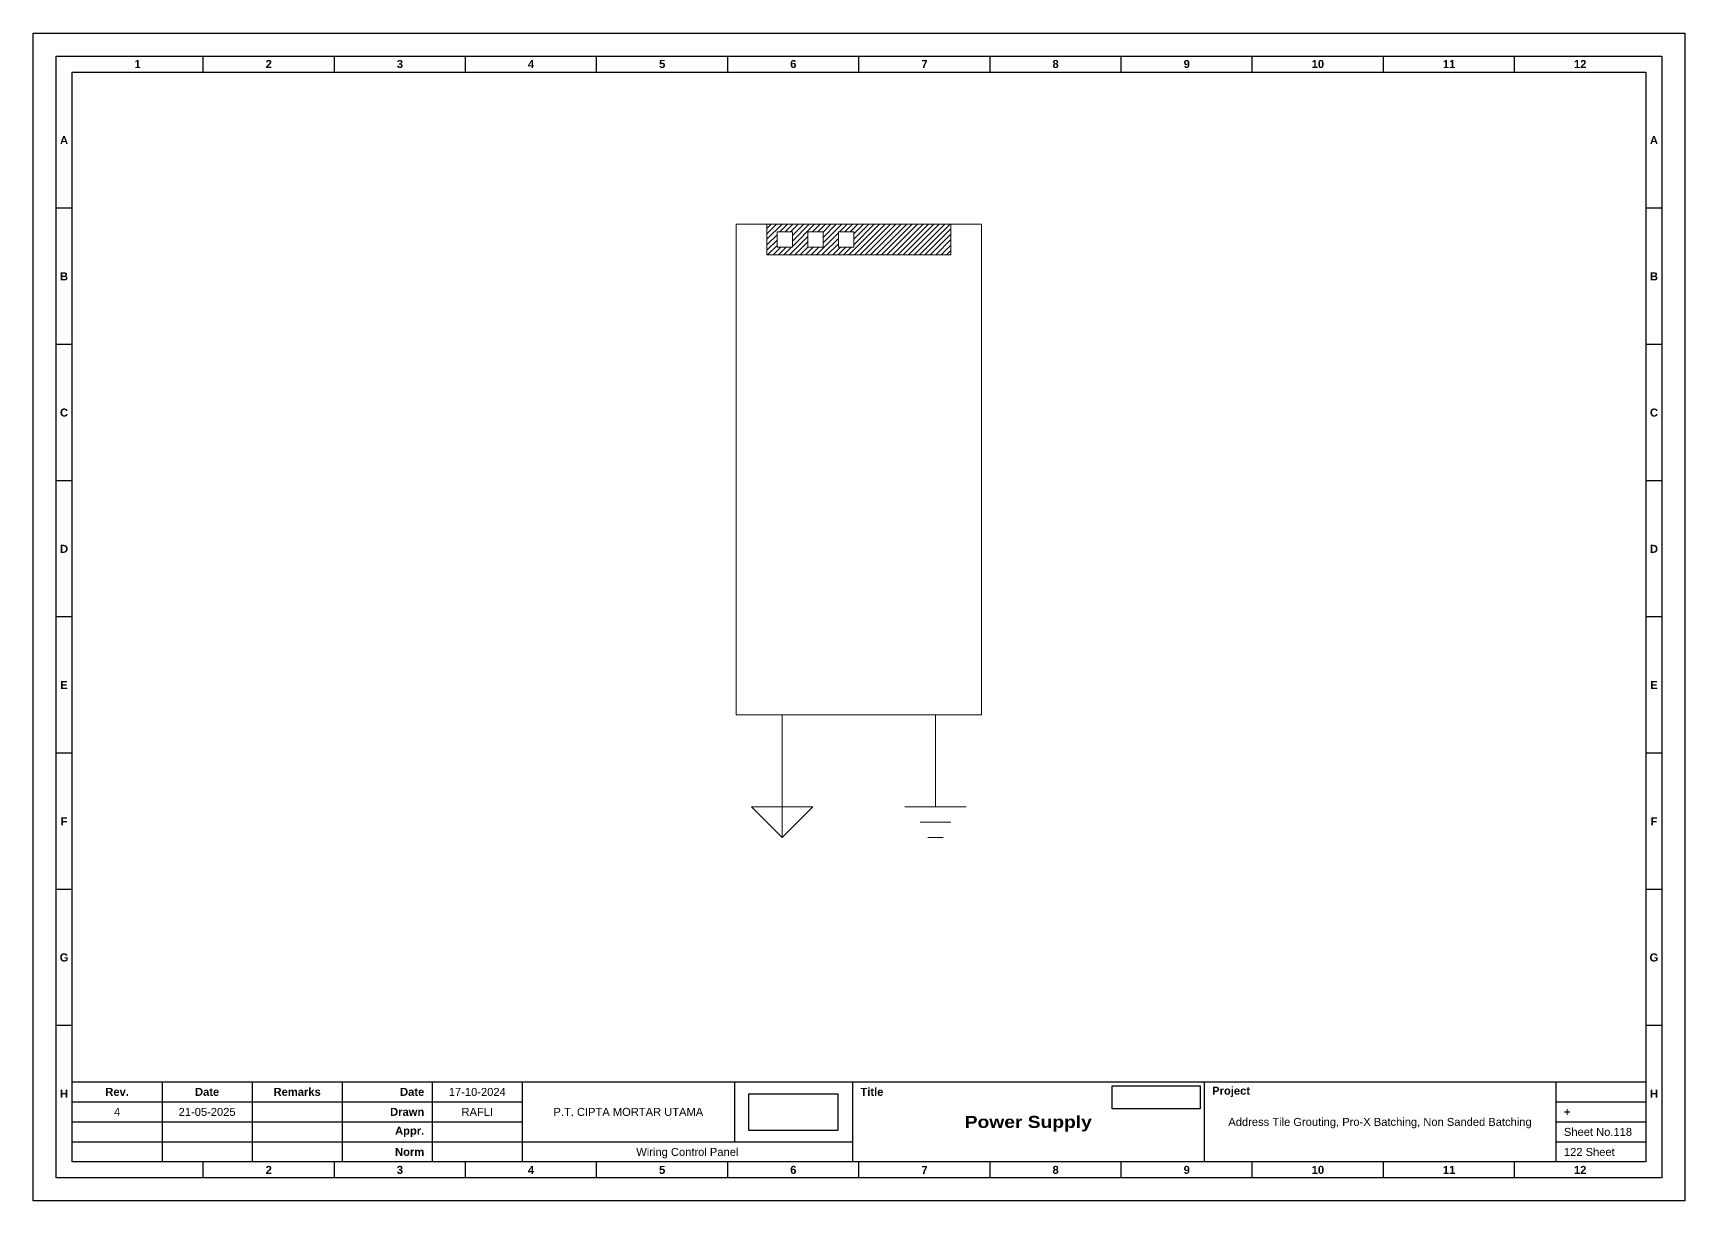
# Model space of a CAD drawing. Header units: centimetres. Extents: x 960 to 2473, y 652 to 2370.
# Drawn here: x 1892.6 to 2162, y 652.5 to 842.9 of the extents above; entities that cross this region are included whole.
import ezdxf
from ezdxf.enums import TextEntityAlignment as Align

# ---------------------------------------------------------------- set-up
doc = ezdxf.new("R2010")
doc.units = ezdxf.units.CM
doc.header["$MEASUREMENT"] = 0
doc.layers.add('MU Project Line', color=7, linetype='Continuous', lineweight=0, true_color=0xfefefe)
doc.styles.add('Bold', font='ariblk.ttf', dxfattribs={"height": 25.4})
doc.styles.get("Standard").update_dxf_attribs({"font": 'arial.ttf'})
picture_1 = doc.add_image_def('image1.png', size_in_pixel=(2048, 847))
picture_2 = doc.add_image_def('image2.png', size_in_pixel=(2092, 542))

# ---------------------------------------------------------------- blocks, each defined once
blk = doc.blocks.new('KOP MU PROJECT')
at = {"color": 6, "ltscale": 50}
for p, q in [((27.74, 184.05), (27.74, 186.66)), ((49.13, 184.05), (49.13, 186.66)), ((70.51, 184.05), (70.51, 186.66)), ((91.89, 184.05), (91.89, 186.66)), ((113.27, 184.05), (113.27, 186.66)), ((134.66, 184.05), (134.66, 186.66)), ((156.04, 184.05), (156.04, 186.66)), ((177.42, 184.05), (177.42, 186.66)), ((198.8, 184.05), (198.8, 186.66)), ((220.19, 184.05), (220.19, 186.66)), ((241.57, 184.05), (241.57, 186.66)), ((6.36, 161.84), (3.75, 161.84)), ((265.59, 161.84), (262.98, 161.84)), ((6.36, 139.63), (3.75, 139.63)), ((265.59, 139.63), (262.98, 139.63)), ((6.36, 117.42), (3.75, 117.42)), ((265.59, 117.42), (262.98, 117.42)), ((6.36, 95.22), (3.75, 95.22)), ((265.59, 95.22), (262.98, 95.22)), ((6.36, 73.01), (3.75, 73.01)), ((265.59, 73.01), (262.98, 73.01)), ((6.36, 50.8), (3.75, 50.8)), ((265.59, 50.8), (262.98, 50.8)), ((6.36, 28.59), (3.75, 28.59)), ((265.59, 28.59), (262.98, 28.59)), ((27.74, 3.75), (27.74, 6.36)), ((49.13, 3.75), (49.13, 6.36)), ((70.51, 3.75), (70.51, 6.36)), ((91.89, 3.75), (91.89, 6.36)), ((113.27, 3.75), (113.27, 6.36)), ((134.66, 3.75), (134.66, 6.36)), ((156.04, 3.75), (156.04, 6.36)), ((177.42, 3.75), (177.42, 6.36)), ((198.8, 3.75), (198.8, 6.36)), ((220.19, 3.75), (220.19, 6.36)), ((241.57, 3.75), (241.57, 6.36))]:
    blk.add_line(p, q, dxfattribs=at)
at = {"ltscale": 50}
for p, q in [((6.36, 19.41), (262.98, 19.41)), ((21.04, 19.41), (21.04, 6.36)), ((35.72, 19.41), (35.72, 6.36)), ((50.41, 19.41), (50.41, 6.36)), ((65.09, 19.41), (65.09, 6.36)), ((79.77, 19.41), (79.77, 6.36)), ((114.35, 19.41), (114.35, 9.62)), ((133.6, 19.41), (133.6, 6.36)), ((190.95, 19.41), (190.95, 6.36)), ((248.3, 19.41), (248.3, 6.36)), ((6.36, 16.15), (79.77, 16.15)), ((248.3, 16.15), (262.98, 16.15)), ((6.36, 12.89), (79.77, 12.89)), ((248.3, 12.89), (262.98, 12.89)), ((6.36, 9.62), (133.6, 9.62)), ((248.3, 9.62), (262.98, 9.62))]:
    blk.add_line(p, q, dxfattribs=at)
at = {"color": 1, "ltscale": 50}
blk.add_lwpolyline([(269.34, 0), (0, 0), (0, 190.41), (269.34, 190.41)], close=True, dxfattribs=at)
at = {"color": 6, "ltscale": 50}
for points in [[(265.59, 3.75), (3.75, 3.75), (3.75, 186.66), (265.59, 186.66)], [(262.98, 6.36), (6.36, 6.36), (6.36, 184.05), (262.98, 184.05)]]:
    blk.add_lwpolyline(points, close=True, dxfattribs=at)
at = {"ltscale": 50, "char_height": 1.305, "attachment_point": 4}
for s, width, heights, insert in [('\\pxqc;{\\fArial|b1|i0|c0|p34;1}', 21.3825, [2.51], (6.36, 185.36)), ('\\pxqc;{\\fArial|b1|i0|c0|p34;2}', 21.3825, [2.51], (27.74, 185.36)), ('\\pxqc;{\\fArial|b1|i0|c0|p34;3}', 21.3825, [2.51], (49.13, 185.36)), ('\\pxqc;{\\fArial|b1|i0|c0|p34;4}', 21.3825, [2.51], (70.51, 185.36)), ('\\pxqc;{\\fArial|b1|i0|c0|p34;5}', 21.3825, [2.51], (91.89, 185.36)), ('\\pxqc;{\\fArial|b1|i0|c0|p34;6}', 21.3825, [2.51], (113.27, 185.36)), ('\\pxqc;{\\fArial|b1|i0|c0|p34;7}', 21.3825, [2.51], (134.66, 185.36)), ('\\pxqc;{\\fArial|b1|i0|c0|p34;8}', 21.3825, [2.51], (156.04, 185.36)), ('\\pxqc;{\\fArial|b1|i0|c0|p34;9}', 21.3825, [2.51], (177.42, 185.36)), ('\\pxqc;{\\fArial|b1|i0|c0|p34;10}', 21.3825, [2.51], (198.8, 185.36)), ('\\pxqc;{\\fArial|b1|i0|c0|p34;11}', 21.3825, [2.51], (220.19, 185.36)), ('\\pxqc;{\\fArial|b1|i0|c0|p34;12}', 21.3825, [2.51], (241.57, 185.36)), ('\\pxqc;{\\fArial|b1|i0|c0|p34;A}', 2.61, [2.51], (3.75, 172.95)), ('\\pxqc;{\\fArial|b1|i0|c0|p34;A}', 2.61, [2.51], (262.98, 172.95)), ('\\pxqc;{\\fArial|b1|i0|c0|p34;B}', 2.61, [2.51], (3.75, 150.74)), ('\\pxqc;{\\fArial|b1|i0|c0|p34;B}', 2.61, [2.51], (262.98, 150.74)), ('\\pxqc;{\\fArial|b1|i0|c0|p34;C}', 2.61, [2.51], (3.75, 128.53)), ('\\pxqc;{\\fArial|b1|i0|c0|p34;C}', 2.61, [2.51], (262.98, 128.53)), ('\\pxqc;{\\fArial|b1|i0|c0|p34;D}', 2.61, [2.51], (3.75, 106.32)), ('\\pxqc;{\\fArial|b1|i0|c0|p34;D}', 2.61, [2.51], (262.98, 106.32)), ('\\pxqc;{\\fArial|b1|i0|c0|p34;E}', 2.61, [2.51], (3.75, 84.11)), ('\\pxqc;{\\fArial|b1|i0|c0|p34;E}', 2.61, [2.51], (262.98, 84.11)), ('\\pxqc;{\\fArial|b1|i0|c0|p34;F}', 2.61, [2.51], (3.75, 61.9)), ('\\pxqc;{\\fArial|b1|i0|c0|p34;F}', 2.61, [2.51], (262.98, 61.9)), ('\\pxqc;{\\fArial|b1|i0|c0|p34;G}', 2.61, [2.51], (3.75, 39.69)), ('\\pxqc;{\\fArial|b1|i0|c0|p34;G}', 2.61, [2.51], (262.98, 39.69)), ('\\pxqc;{\\fArial|b1|i0|c0|p34;H}', 2.61, [2.51], (3.75, 17.47)), ('\\pxqc;{\\fArial|b1|i0|c0|p34;Rev.}', 14.6811, [2.88], (6.36, 17.78)), ('\\pxqc;{\\fArial|b1|i0|c0|p34;Date}', 14.6811, [2.88], (21.04, 17.78)), ('\\pxqc;{\\fArial|b1|i0|c0|p34;Remarks}', 14.6811, [2.88], (35.72, 17.78)), ('\\pxqr;{\\fArial|b1|i0|c0|p34;Date}', 13.3761, [2.88], (50.41, 17.78)), ('\\pxql;{\\fArial|b1|i0|c0|p34;Title}', 50.2419, [2.88], (134.9, 17.78)), ('\\pxql;{\\fArial|b1|i0|c0|p34;Project}', 50.2419, [2.88], (192.25, 17.78)), ('\\pxqc;{\\fArial|b1|i0|c0|p34;H}', 2.61, [2.51], (262.98, 17.47)), ('\\pxqr;{\\fArial|b1|i0|c0|p34;Drawn}', 13.3761, [2.88], (50.41, 14.52)), ('\\pxql;{\\fArial|b1|i0|c0|p34;+}', 14.6811, [2.88], (249.61, 14.52)), ('\\pxqr;{\\fArial|b1|i0|c0|p34;Appr.}', 13.3761, [2.88], (50.41, 11.26)), ('\\pxqr;{\\fArial|b1|i0|c0|p34;Norm}', 13.3761, [2.88], (50.41, 7.99)), ('\\pxqc;{\\fArial|b1|i0|c0|p34;2}', 21.3825, [2.51], (27.74, 5.06)), ('\\pxqc;{\\fArial|b1|i0|c0|p34;3}', 21.3825, [2.51], (49.13, 5.06)), ('\\pxqc;{\\fArial|b1|i0|c0|p34;4}', 21.3825, [2.51], (70.51, 5.06)), ('\\pxqc;{\\fArial|b1|i0|c0|p34;5}', 21.3825, [2.51], (91.89, 5.06)), ('\\pxqc;{\\fArial|b1|i0|c0|p34;6}', 21.3825, [2.51], (113.27, 5.06)), ('\\pxqc;{\\fArial|b1|i0|c0|p34;7}', 21.3825, [2.51], (134.66, 5.06)), ('\\pxqc;{\\fArial|b1|i0|c0|p34;8}', 21.3825, [2.51], (156.04, 5.06)), ('\\pxqc;{\\fArial|b1|i0|c0|p34;9}', 21.3825, [2.51], (177.42, 5.06)), ('\\pxqc;{\\fArial|b1|i0|c0|p34;10}', 21.3825, [2.51], (198.8, 5.06)), ('\\pxqc;{\\fArial|b1|i0|c0|p34;11}', 21.3825, [2.51], (220.19, 5.06)), ('\\pxqc;{\\fArial|b1|i0|c0|p34;12}', 21.3825, [2.51], (241.57, 5.06))]:
    blk.add_mtext_dynamic_manual_height_columns(s, width=width, gutter_width=0.0326, heights=heights, dxfattribs=dict(at, insert=insert))
at = {"ltscale": 50}
for tag, p in [('DATECREATED', (72.43, 17.78)), ('REV', (13.7, 14.52)), ('REVDATE', (28.38, 14.52)), ('REMARKS', (43.06, 14.52)), ('DRAWN', (72.43, 14.52)), ('COMPANY', (97.06, 14.52)), ('PROJECT', (219.62, 12.89)), ('APPR', (72.43, 11.26)), ('NORM', (72.43, 7.99)), ('DRAWINGCATEGORY', (106.68, 7.99)), ('DESCRIPTION', (162.27, 10.03))]:
    blk.add_attdef(tag, text='', height=1.3, dxfattribs=at).set_placement(p, align=Align.MIDDLE_CENTER)
at = {"ltscale": 50, "style": 'Bold'}
blk.add_attdef('TITLE', text='', height=1.96, dxfattribs=at).set_placement((162.27, 12.89), align=Align.MIDDLE_CENTER)
at = {"ltscale": 50}
for tag, p in [('SHEETNUMBER', (249.61, 11.26)), ('TOTALSHEET', (249.61, 7.99))]:
    blk.add_attdef(tag, text='', height=1.3, dxfattribs=at).set_placement(p, align=Align.MIDDLE_LEFT)
image = blk.add_image(picture_1, insert=(116.72, 11.48), size_in_units=(14.5, 6), dxfattribs=at)
image.dxf.flags = 15
image = blk.add_image(picture_2, insert=(175.94, 15.04), size_in_units=(14.36, 3.72), dxfattribs=at)
image.dxf.flags = 15

msp = doc.modelspace()

# ---------------------------------------------------------------- hatches: boundary and pattern name
at = {"layer": 'MU Project Line', "ltscale": 50}
h = msp.add_hatch(dxfattribs=at)
h.set_pattern_fill('ANSI31', color=6, scale=5)
h.set_pattern_definition([(45, (-116.0534, -1025.63115), (-0.44194174, 0.44194174), [])])
h.paths.add_polyline_path([(2012.29, 806.72), (2042.29, 806.72), (2042.29, 811.72), (2012.29, 811.72)])
h.paths.add_polyline_path([(2013.93, 810.47), (2016.43, 810.47), (2016.43, 807.97), (2013.93, 807.97)], flags=16)
h.paths.add_polyline_path([(2018.93, 810.47), (2021.43, 810.47), (2021.43, 807.97), (2018.93, 807.97)], flags=16)
h.paths.add_polyline_path([(2023.93, 810.47), (2026.43, 810.47), (2026.43, 807.97), (2023.93, 807.97)], flags=16)

# ---------------------------------------------------------------- linework, layer by layer
at = {"layer": 'MU Project Line', "color": 146, "ltscale": 50, "true_color": 0x105689}
for p, q in [((2014.79, 731.72), (2014.79, 716.72)), ((2039.79, 731.72), (2039.79, 716.72)), ((2014.79, 716.72), (2009.79, 716.72)), ((2014.79, 711.72), (2009.79, 716.72)), ((2014.79, 716.72), (2019.79, 716.72)), ((2014.79, 716.72), (2014.79, 711.72)), ((2014.79, 711.72), (2019.79, 716.72)), ((2039.79, 716.72), (2034.79, 716.72)), ((2039.79, 716.72), (2044.79, 716.72)), ((2039.79, 714.22), (2037.29, 714.22)), ((2039.79, 714.22), (2042.29, 714.22)), ((2039.79, 711.72), (2038.54, 711.72)), ((2039.79, 711.72), (2041.04, 711.72))]:
    msp.add_line(p, q, dxfattribs=at)
at = {"layer": 'MU Project Line', "color": 6, "ltscale": 50}
for points in [[(2007.29, 811.72), (2047.29, 811.72), (2047.29, 731.72), (2007.29, 731.72)], [(2013.93, 810.47), (2016.43, 810.47), (2016.43, 807.97), (2013.93, 807.97)], [(2018.93, 810.47), (2021.43, 810.47), (2021.43, 807.97), (2018.93, 807.97)], [(2023.93, 810.47), (2026.43, 810.47), (2026.43, 807.97), (2023.93, 807.97)]]:
    msp.add_lwpolyline(points, close=True, dxfattribs=at)
msp.add_lwpolyline([(2042.29, 811.72), (2042.29, 806.72), (2012.29, 806.72), (2012.29, 811.72)], dxfattribs=at)

# ---------------------------------------------------------------- block references
msp.add_blockref('KOP MU PROJECT', (1892.62, 652.48)).add_auto_attribs({'TITLE': 'Power Supply', 'PROJECT': 'Address Tile Grouting, Pro-X Batching, Non Sanded Batching', 'COMPANY': 'P.T. CIPTA MORTAR UTAMA', 'DRAWINGCATEGORY': 'Wiring Control Panel', 'DRAWN': 'RAFLI', 'DATECREATED': '17-10-2024', 'REVDATE': '21-05-2025', 'REV': '4', 'SHEETNUMBER': 'Sheet No.118', 'TOTALSHEET': '122 Sheet'})

doc.saveas('drawing.dxf')
